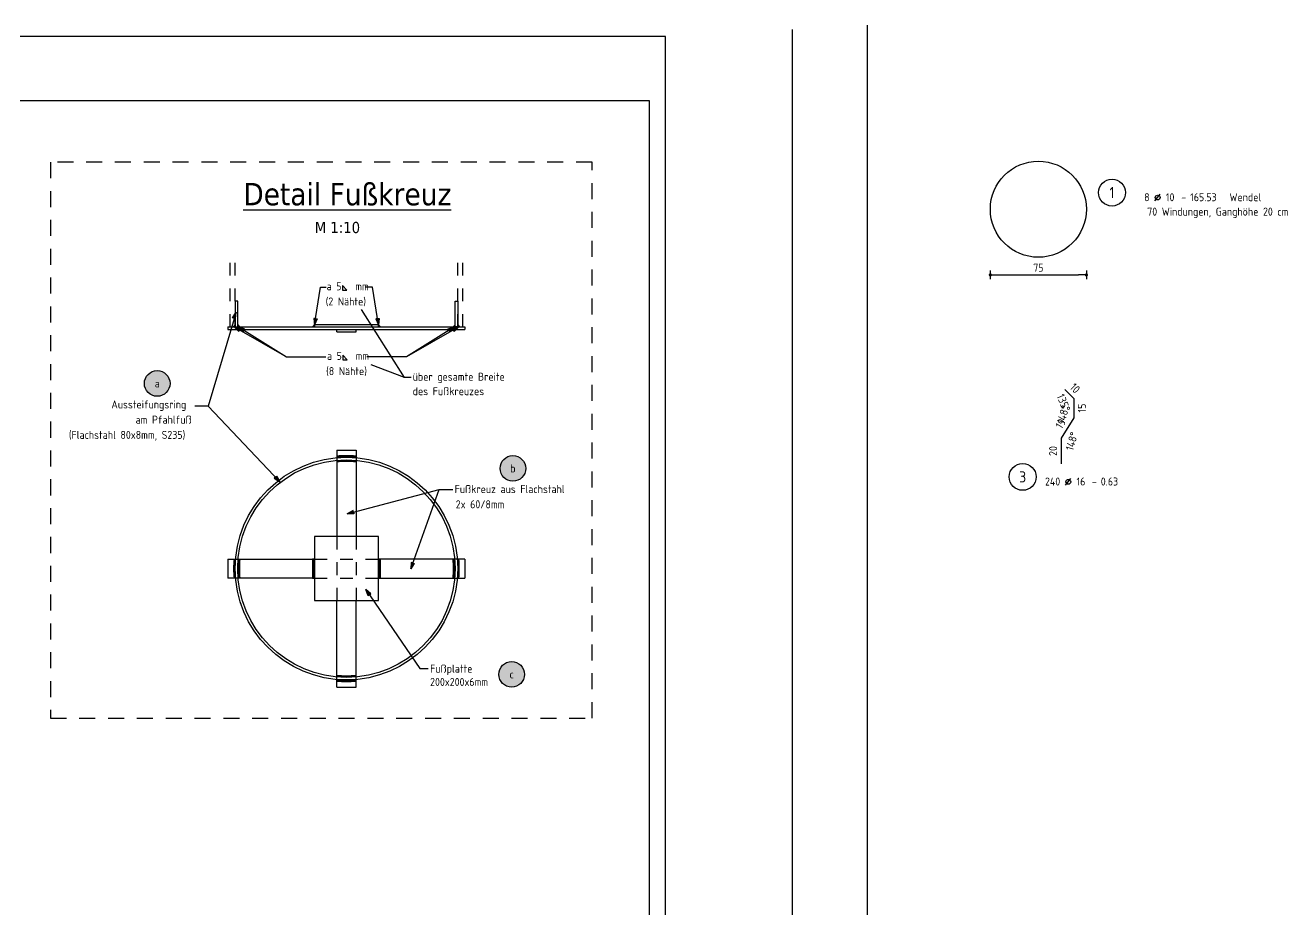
# Model space of a CAD drawing. Extents: x 14.6 to 34.3, y -1.7 to 19.5.
# Drawn here: x 24.48 to 34.33, y 12.55 to 19.45 of the extents above; entities that cross this region are included whole.
import ezdxf
from ezdxf.enums import TextEntityAlignment as Align

# ---------------------------------------------------------------- set-up
doc = ezdxf.new("R2010")
doc.units = 0
doc.header["$LTSCALE"] = 0.25
for name, pattern in [('AUSGEZOGEN', [1000.01, 1000, 0.01]), ('DOT', [0.175, 0.05, -0.125]), ('PUNKT', [0.175, 0.05, -0.125]), ('STRICHLINIE', [0.75, 0.5, -0.25])]:
    doc.linetypes.add(name, pattern=pattern)
for name, color, linetype in [('1__LINE_ACI_7', 7, 'Continuous'), ('DETAIL', 7, 'Continuous'), ('DRUEBER', 7, 'Continuous'), ('grau_hell', 7, 'Continuous'), ('HILFE', 7, 'Continuous'), ('MASSE', 7, 'Continuous'), ('OBJEKT', 7, 'Continuous'), ('POS', 7, 'Continuous'), ('RAHMEN', 7, 'Continuous'), ('RND', 7, 'Continuous'), ('TEXT', 7, 'Continuous')]:
    doc.layers.add(name, color=color, linetype=linetype)
doc.styles.add('helv', font='tahoma.ttf')
doc.styles.add('txt', font='isocp.shx')
doc.dimstyles.new('DOT_I', dxfattribs={"dimscale": 0.25, "dimtxt": 0.25, "dimasz": 0.25, "dimexe": 0.1, "dimexo": 0.3, "dimgap": 0.1, "dimtad": 1, "dimdec": 3, "dimzin": 3, "dimtxsty": 'txt', "dimblk": 'DOT', "dimblk1": 'DOT', "dimblk2": 'DOT', "dimsah": 1, "dimcen": 0.1, "dimse1": 1, "dimse2": 1, "dimazin": 0, "dimtfac": 1, "dimtdec": 4, "dimtix": 1, "dimtmove": 2, "dimatfit": 3, "dimfxl": 0, "dimtvp": 1, "dimtolj": 1, "dimtzin": 0, "dimarcsym": 0})

# ---------------------------------------------------------------- blocks, each defined once
blk = doc.blocks.new('DINA1')
at = {"layer": 'RAHMEN'}
for p, q in [((0, 59.4), (0, 0)), ((84.1, 59.4), (0, 59.4))]:
    blk.add_line(p, q, dxfattribs=at)
at = {"layer": 'RAHMEN', "color": 5}
for p, q in [((2, 58.9), (2, 0.5)), ((83.6, 58.9), (2, 58.9))]:
    blk.add_line(p, q, dxfattribs=at)
blk = doc.blocks.new('RND_AUSZ')
at = {"layer": 'RND', "color": 7, "linetype": 'Continuous'}
blk.add_line((1.341, 0.262), (1.509, 0.466), dxfattribs=at)
at = {"layer": 'RND', "color": 1, "linetype": 'Continuous'}
blk.add_circle((0, 0.52), 0.42, dxfattribs=at)
at = {"layer": 'RND', "color": 7, "linetype": 'Continuous'}
blk.add_circle((1.425, 0.364), 0.075, dxfattribs=at)
at = {"layer": 'RND', "color": 7, "linetype": 'Continuous', "style": 'txt'}
blk.add_text('-', height=0.25, dxfattribs=at).set_placement((2.163, 0.25))
for tag, p in [('WIEOFT', (-0.536, 0.25)), ('STK', (1.174, 0.25))]:
    blk.add_attdef(tag, text='', height=0.25, dxfattribs=at).set_placement(p, align=Align.RIGHT)
at = {"layer": 'RND', "color": 1, "linetype": 'Continuous', "style": 'txt'}
blk.add_attdef('POS', text='', height=0.35, dxfattribs=at).set_placement((0, 0.52), align=Align.MIDDLE)
at = {"layer": 'RND', "color": 7, "linetype": 'Continuous', "style": 'txt'}
for tag, p in [('DS', (1.683, 0.25)), ('LANG', (2.441, 0.25)), ('TEXT', (3.669, 0.25))]:
    blk.add_attdef(tag, p, '', height=0.25, dxfattribs=at)
blk = doc.blocks.new('DOT')
at = {"layer": 'MASSE', "color": 7, "linetype": 'Continuous'}
for p, q in [((0, 0), (-1, 0)), ((0, 0.54), (0, -0.54))]:
    blk.add_line(p, q, dxfattribs=at)
at = {"layer": 'MASSE', "color": 7, "linetype": 'Continuous', "const_width": 0.2}
blk.add_lwpolyline([(-0.1, 0, 1), (0.1, 0, 1)], format="xyb", close=True, dxfattribs=at)
blk = doc.blocks.new('*D32')
at = {"layer": 'Defpoints', "color": 0, "linetype": 'AUSGEZOGEN', "transparency": 16777216}
for p in [(32.0113, 17.817), (32.7613, 17.817), (32.7613, 17.5045)]:
    blk.add_point(p, dxfattribs=at)
at = {"layer": 'RND', "color": 0, "linetype": 'AUSGEZOGEN', "lineweight": -2, "transparency": 16777216}
blk.add_line((32.0738, 17.5045), (32.6988, 17.5045), dxfattribs=at)
at = {"layer": 'RND', "color": 0, "linetype": 'AUSGEZOGEN', "lineweight": -2, "transparency": 16777216, "xscale": 0.0625, "yscale": 0.0625, "zscale": 0.0625, "rotation": 180}
blk.add_blockref('DOT', (32.0113, 17.5045), dxfattribs=at)
at = {"layer": 'RND', "color": 0, "linetype": 'AUSGEZOGEN', "lineweight": -2, "transparency": 16777216, "xscale": 0.0625, "yscale": 0.0625, "zscale": 0.0625}
blk.add_blockref('DOT', (32.7613, 17.5045), dxfattribs=at)
at = {"layer": 'RND', "color": 0, "linetype": 'AUSGEZOGEN', "transparency": 16777216, "insert": (32.3863, 17.5607), "char_height": 0.0625, "attachment_point": 5, "style": 'txt'}
blk.add_mtext('\\A1;75', dxfattribs=at)
blk = doc.blocks.new('*D35')
at = {"layer": 'Defpoints', "color": 0, "linetype": 'AUSGEZOGEN', "transparency": 16777216}
for p in [(32.6284, 16.5756), (32.6137, 16.5402), (32.6637, 16.5402), (32.6637, 16.4652)]:
    blk.add_point(p, dxfattribs=at)
at = {"layer": 'RND', "color": 0, "linetype": 'AUSGEZOGEN', "transparency": 16777216, "insert": (32.5829, 16.5067), "char_height": 0.0625, "attachment_point": 5, "rotation": 292.5, "style": 'txt'}
blk.add_mtext('\\A1;135°', dxfattribs=at)
blk = doc.blocks.new('*D36')
at = {"layer": 'Defpoints', "color": 0, "linetype": 'AUSGEZOGEN', "transparency": 16777216}
for p in [(32.6637, 16.4652), (32.6258, 16.4228), (32.6637, 16.3902), (32.6137, 16.3102)]:
    blk.add_point(p, dxfattribs=at)
at = {"layer": 'RND', "color": 0, "linetype": 'AUSGEZOGEN', "transparency": 16777216, "insert": (32.5796, 16.4143), "char_height": 0.0625, "attachment_point": 5, "rotation": 73.99731, "style": 'txt'}
blk.add_mtext('\\A1;148°', dxfattribs=at)
blk = doc.blocks.new('*D37')
at = {"layer": 'Defpoints', "color": 0, "linetype": 'AUSGEZOGEN', "transparency": 16777216}
for p in [(32.6137, 16.3102), (32.5637, 16.2302), (32.6017, 16.1976), (32.5637, 16.1302)]:
    blk.add_point(p, dxfattribs=at)
at = {"layer": 'RND', "color": 0, "linetype": 'AUSGEZOGEN', "transparency": 16777216, "insert": (32.6478, 16.2061), "char_height": 0.0625, "attachment_point": 5, "rotation": 73.99731, "style": 'txt'}
blk.add_mtext('\\A1;148°', dxfattribs=at)
blk = doc.blocks.new('Pfeillinie')
at = {"layer": 'TEXT', "linetype": 'Continuous'}
blk.add_hatch(color=7, dxfattribs=at).paths.add_polyline_path([(0, 0), (-0.8, 0.2), (-0.8, 0), (-0.8, -0.2)])
at = {"layer": 'TEXT', "color": 7, "linetype": 'Continuous'}
for p, q in [((-0.8, 0), (-0.8, 0.2)), ((-0.8, 0.2), (0, 0)), ((-0.8, 0), (-0.8, -0.2)), ((-0.8, -0.2), (0, 0))]:
    blk.add_line(p, q, dxfattribs=at)
blk = doc.blocks.new('pos_ausz')
at = {"layer": 'grau_hell', "true_color": 0xfcfcfc}
blk.add_hatch(color=7, dxfattribs=at).paths.add_polyline_path([(-0.4, 0, 1), (0.4, 0, 1)])
at = {"layer": 'POS', "color": 1, "linetype": 'Continuous'}
blk.add_circle((0, 0), 0.4, dxfattribs=at)
at = {"layer": 'POS', "color": 7, "linetype": 'Continuous', "style": 'txt'}
blk.add_attdef('POSNAME', text='', height=0.25, dxfattribs=at).set_placement((0, 0), align=Align.MIDDLE)
blk.add_attdef('POSABM', (0.6, 0.05), '', height=0.25, dxfattribs=at)

msp = doc.modelspace()

# ---------------------------------------------------------------- linework, layer by layer
at = {"layer": '1__LINE_ACI_7'}
for p, q in [((26.1029, 17.102), (26.1151, 17.102)), ((26.1057, 17.1048), (26.1151, 17.1048)), ((26.1085, 17.1075), (26.1151, 17.1075)), ((26.1114, 17.1104), (26.1151, 17.1104)), ((26.1141, 17.1132), (26.1151, 17.1132)), ((26.136, 17.1132), (26.1351, 17.1132)), ((26.1388, 17.1104), (26.1351, 17.1104)), ((26.1416, 17.1075), (26.1351, 17.1075)), ((26.1444, 17.1048), (26.1351, 17.1048)), ((26.1472, 17.102), (26.1351, 17.102)), ((26.7217, 17.102), (26.7338, 17.102)), ((26.7244, 17.1048), (26.7338, 17.1048)), ((26.7272, 17.1075), (26.7338, 17.1075)), ((26.7301, 17.1104), (26.7338, 17.1104)), ((26.7329, 17.1132), (26.7338, 17.1132)), ((27.2348, 17.1132), (27.2338, 17.1132)), ((27.2375, 17.1104), (27.2338, 17.1104)), ((27.2404, 17.1075), (27.2338, 17.1075)), ((27.2432, 17.1048), (27.2338, 17.1048)), ((27.246, 17.102), (27.2338, 17.102)), ((27.8204, 17.102), (27.8326, 17.102)), ((27.8232, 17.1048), (27.8326, 17.1048)), ((27.826, 17.1075), (27.8326, 17.1075)), ((27.8289, 17.1104), (27.8326, 17.1104)), ((27.8316, 17.1132), (27.8326, 17.1132)), ((27.8535, 17.1132), (27.8526, 17.1132)), ((27.8563, 17.1104), (27.8526, 17.1104)), ((27.8591, 17.1075), (27.8526, 17.1075)), ((27.8619, 17.1048), (27.8526, 17.1048)), ((27.8647, 17.102), (27.8526, 17.102)), ((26.9108, 16.0901), (26.9108, 16.0776)), ((26.9135, 16.0903), (26.9135, 16.0778)), ((26.9164, 16.0906), (26.9164, 16.078)), ((26.9192, 16.0908), (26.9192, 16.0783)), ((26.922, 16.091), (26.922, 16.0785)), ((26.9248, 16.0912), (26.9248, 16.0787)), ((26.9276, 16.0914), (26.9276, 16.0789)), ((26.9304, 16.0916), (26.9304, 16.0791)), ((26.9333, 16.0918), (26.9333, 16.0793)), ((26.936, 16.0919), (26.936, 16.0794)), ((26.9388, 16.0921), (26.9388, 16.0796)), ((26.9417, 16.0923), (26.9417, 16.0797)), ((26.9445, 16.0924), (26.9445, 16.0799)), ((26.9473, 16.0925), (26.9473, 16.08)), ((26.9501, 16.0926), (26.9501, 16.0801)), ((26.9529, 16.0927), (26.9529, 16.0802)), ((26.9557, 16.0928), (26.9557, 16.0803)), ((26.9585, 16.0929), (26.9585, 16.0804)), ((26.9613, 16.093), (26.9613, 16.0805)), ((26.9642, 16.0931), (26.9642, 16.0806)), ((26.967, 16.0931), (26.967, 16.0806)), ((26.9697, 16.0932), (26.9697, 16.0807)), ((26.9726, 16.0932), (26.9726, 16.0807)), ((26.9754, 16.0933), (26.9754, 16.0808)), ((26.9782, 16.0933), (26.9782, 16.0808)), ((26.981, 16.0933), (26.981, 16.0808)), ((26.9838, 16.0933), (26.9838, 16.0808)), ((26.9866, 16.0933), (26.9866, 16.0808)), ((26.9895, 16.0933), (26.9895, 16.0808)), ((26.9922, 16.0933), (26.9922, 16.0808)), ((26.995, 16.0932), (26.995, 16.0807)), ((26.9979, 16.0932), (26.9979, 16.0807)), ((27.0006, 16.0931), (27.0006, 16.0806)), ((27.0034, 16.0931), (27.0034, 16.0806)), ((27.0063, 16.093), (27.0063, 16.0805)), ((27.0091, 16.0929), (27.0091, 16.0804)), ((27.0118, 16.0928), (27.0118, 16.0803)), ((27.0147, 16.0927), (27.0147, 16.0802)), ((27.0175, 16.0926), (27.0175, 16.0801)), ((27.0204, 16.0925), (27.0204, 16.08)), ((27.0231, 16.0924), (27.0231, 16.0799)), ((27.0259, 16.0923), (27.0259, 16.0797)), ((27.0288, 16.0921), (27.0288, 16.0796)), ((27.0316, 16.0919), (27.0316, 16.0794)), ((27.0343, 16.0918), (27.0343, 16.0793)), ((27.0372, 16.0916), (27.0372, 16.0791)), ((27.04, 16.0914), (27.04, 16.0789)), ((27.0428, 16.0912), (27.0428, 16.0787)), ((27.0456, 16.091), (27.0456, 16.0785)), ((27.0484, 16.0908), (27.0484, 16.0783)), ((27.0512, 16.0906), (27.0512, 16.078)), ((27.0541, 16.0903), (27.0541, 16.0778)), ((27.0568, 16.0901), (27.0568, 16.0776)), ((26.9108, 16.0575), (26.9108, 16.0449)), ((26.9135, 16.0577), (26.9135, 16.0452)), ((26.9164, 16.0579), (26.9164, 16.0454)), ((26.9192, 16.0582), (26.9192, 16.0456)), ((26.922, 16.0584), (26.922, 16.0458)), ((26.9248, 16.0586), (26.9248, 16.046)), ((26.9276, 16.0588), (26.9276, 16.0462)), ((26.9304, 16.059), (26.9304, 16.0464)), ((26.9333, 16.0591), (26.9333, 16.0466)), ((26.936, 16.0593), (26.936, 16.0468)), ((26.9388, 16.0595), (26.9388, 16.0469)), ((26.9417, 16.0596), (26.9417, 16.0471)), ((26.9445, 16.0597), (26.9445, 16.0472)), ((26.9473, 16.0599), (26.9473, 16.0474)), ((26.9501, 16.06), (26.9501, 16.0475)), ((26.9529, 16.0601), (26.9529, 16.0476)), ((26.9557, 16.0602), (26.9557, 16.0477)), ((26.9585, 16.0603), (26.9585, 16.0478)), ((26.9613, 16.0604), (26.9613, 16.0479)), ((26.9642, 16.0604), (26.9642, 16.0479)), ((26.967, 16.0605), (26.967, 16.048)), ((26.9697, 16.0605), (26.9697, 16.048)), ((26.9726, 16.0606), (26.9726, 16.0481)), ((26.9754, 16.0606), (26.9754, 16.0481)), ((26.9782, 16.0606), (26.9782, 16.0481)), ((26.981, 16.0607), (26.981, 16.0482)), ((26.9838, 16.0607), (26.9838, 16.0482)), ((26.9866, 16.0607), (26.9866, 16.0482)), ((26.9895, 16.0606), (26.9895, 16.0481)), ((26.9922, 16.0606), (26.9922, 16.0481)), ((26.995, 16.0606), (26.995, 16.0481)), ((26.9979, 16.0605), (26.9979, 16.048)), ((27.0006, 16.0605), (27.0006, 16.048)), ((27.0034, 16.0604), (27.0034, 16.0479)), ((27.0063, 16.0604), (27.0063, 16.0479)), ((27.0091, 16.0603), (27.0091, 16.0478)), ((27.0118, 16.0602), (27.0118, 16.0477)), ((27.0147, 16.0601), (27.0147, 16.0476)), ((27.0175, 16.06), (27.0175, 16.0475)), ((27.0204, 16.0599), (27.0204, 16.0474)), ((27.0231, 16.0597), (27.0231, 16.0472)), ((27.0259, 16.0596), (27.0259, 16.0471)), ((27.0288, 16.0595), (27.0288, 16.0469)), ((27.0316, 16.0593), (27.0316, 16.0468)), ((27.0343, 16.0591), (27.0343, 16.0466)), ((27.0372, 16.059), (27.0372, 16.0464)), ((27.04, 16.0588), (27.04, 16.0462)), ((27.0428, 16.0586), (27.0428, 16.046)), ((27.0456, 16.0584), (27.0456, 16.0458)), ((27.0484, 16.0582), (27.0484, 16.0456)), ((27.0512, 16.0579), (27.0512, 16.0454)), ((27.0541, 16.0577), (27.0541, 16.0452)), ((27.0568, 16.0575), (27.0568, 16.0449)), ((26.1054, 15.2796), (26.1179, 15.2796)), ((26.1056, 15.2825), (26.1182, 15.2825)), ((26.1059, 15.2852), (26.1184, 15.2852)), ((26.138, 15.2796), (26.1506, 15.2796)), ((26.1383, 15.2825), (26.1508, 15.2825)), ((26.1385, 15.2852), (26.1511, 15.2852)), ((26.7226, 15.1372), (26.7226, 15.2872)), ((26.7254, 15.1372), (26.7254, 15.2872)), ((26.7281, 15.1372), (26.7281, 15.2872)), ((26.731, 15.1372), (26.731, 15.2872)), ((27.2366, 15.1372), (27.2366, 15.2872)), ((27.2395, 15.1372), (27.2395, 15.2872)), ((27.2423, 15.1372), (27.2423, 15.2872)), ((27.245, 15.1372), (27.245, 15.2872)), ((27.8291, 15.2852), (27.8166, 15.2852)), ((27.8293, 15.2825), (27.8168, 15.2825)), ((27.8296, 15.2796), (27.817, 15.2796)), ((27.8618, 15.2852), (27.8492, 15.2852)), ((27.862, 15.2825), (27.8494, 15.2825)), ((27.8622, 15.2796), (27.8497, 15.2796)), ((26.1027, 15.2234), (26.1152, 15.2234)), ((26.1027, 15.2206), (26.1152, 15.2206)), ((26.1027, 15.2179), (26.1152, 15.2179)), ((26.1027, 15.215), (26.1152, 15.215)), ((26.1027, 15.2122), (26.1152, 15.2122)), ((26.1027, 15.2094), (26.1152, 15.2094)), ((26.1027, 15.2066), (26.1152, 15.2066)), ((26.1027, 15.2038), (26.1152, 15.2038)), ((26.1027, 15.201), (26.1152, 15.201)), ((26.1028, 15.229), (26.1153, 15.229)), ((26.1028, 15.2263), (26.1153, 15.2263)), ((26.1028, 15.1981), (26.1153, 15.1981)), ((26.1028, 15.1954), (26.1153, 15.1954)), ((26.1029, 15.2318), (26.1154, 15.2318)), ((26.1029, 15.1926), (26.1154, 15.1926)), ((26.103, 15.2375), (26.1155, 15.2375)), ((26.103, 15.2347), (26.1155, 15.2347)), ((26.103, 15.1897), (26.1155, 15.1897)), ((26.103, 15.1869), (26.1155, 15.1869)), ((26.1031, 15.2402), (26.1156, 15.2402)), ((26.1031, 15.1841), (26.1156, 15.1841)), ((26.1032, 15.2431), (26.1157, 15.2431)), ((26.1032, 15.1813), (26.1157, 15.1813)), ((26.1033, 15.2459), (26.1159, 15.2459)), ((26.1035, 15.2488), (26.116, 15.2488)), ((26.1036, 15.2515), (26.1161, 15.2515)), ((26.1037, 15.2543), (26.1162, 15.2543)), ((26.1039, 15.2572), (26.1164, 15.2572)), ((26.104, 15.26), (26.1166, 15.26)), ((26.1042, 15.2627), (26.1167, 15.2627)), ((26.1044, 15.2656), (26.1169, 15.2656)), ((26.1046, 15.2684), (26.1171, 15.2684)), ((26.1048, 15.2712), (26.1173, 15.2712)), ((26.105, 15.274), (26.1175, 15.274)), ((26.1052, 15.2768), (26.1177, 15.2768)), ((26.1353, 15.2179), (26.1478, 15.2179)), ((26.1353, 15.215), (26.1478, 15.215)), ((26.1353, 15.2122), (26.1478, 15.2122)), ((26.1353, 15.2094), (26.1478, 15.2094)), ((26.1353, 15.2066), (26.1478, 15.2066)), ((26.1354, 15.2263), (26.1479, 15.2263)), ((26.1354, 15.2234), (26.1479, 15.2234)), ((26.1354, 15.2206), (26.1479, 15.2206)), ((26.1354, 15.2038), (26.1479, 15.2038)), ((26.1354, 15.201), (26.1479, 15.201)), ((26.1354, 15.1981), (26.1479, 15.1981)), ((26.1355, 15.2318), (26.148, 15.2318)), ((26.1355, 15.229), (26.148, 15.229)), ((26.1355, 15.1954), (26.148, 15.1954)), ((26.1355, 15.1926), (26.148, 15.1926)), ((26.1356, 15.2347), (26.1481, 15.2347)), ((26.1356, 15.1897), (26.1481, 15.1897)), ((26.1357, 15.2375), (26.1482, 15.2375)), ((26.1357, 15.1869), (26.1482, 15.1869)), ((26.1358, 15.2402), (26.1483, 15.2402)), ((26.1358, 15.1841), (26.1483, 15.1841)), ((26.1359, 15.2431), (26.1484, 15.2431)), ((26.1359, 15.1813), (26.1484, 15.1813)), ((26.136, 15.2459), (26.1485, 15.2459)), ((26.1361, 15.2488), (26.1486, 15.2488)), ((26.1362, 15.2515), (26.1488, 15.2515)), ((26.1364, 15.2543), (26.1489, 15.2543)), ((26.1365, 15.2572), (26.149, 15.2572)), ((26.1367, 15.26), (26.1492, 15.26)), ((26.1368, 15.2627), (26.1494, 15.2627)), ((26.137, 15.2656), (26.1496, 15.2656)), ((26.1372, 15.2684), (26.1497, 15.2684)), ((26.1374, 15.2712), (26.1499, 15.2712)), ((26.1376, 15.274), (26.1501, 15.274)), ((26.1378, 15.2768), (26.1504, 15.2768)), ((27.8298, 15.2768), (27.8173, 15.2768)), ((27.83, 15.274), (27.8175, 15.274)), ((27.8302, 15.2712), (27.8177, 15.2712)), ((27.8304, 15.2684), (27.8179, 15.2684)), ((27.8306, 15.2656), (27.8181, 15.2656)), ((27.8308, 15.2627), (27.8183, 15.2627)), ((27.8309, 15.26), (27.8184, 15.26)), ((27.8311, 15.2572), (27.8186, 15.2572)), ((27.8312, 15.2543), (27.8187, 15.2543)), ((27.8314, 15.2515), (27.8189, 15.2515)), ((27.8315, 15.2488), (27.819, 15.2488)), ((27.8316, 15.2459), (27.8191, 15.2459)), ((27.8317, 15.2431), (27.8192, 15.2431)), ((27.8317, 15.1813), (27.8192, 15.1813)), ((27.8318, 15.2402), (27.8193, 15.2402)), ((27.8318, 15.1841), (27.8193, 15.1841)), ((27.8319, 15.2375), (27.8194, 15.2375)), ((27.8319, 15.1869), (27.8194, 15.1869)), ((27.832, 15.2347), (27.8195, 15.2347)), ((27.832, 15.1897), (27.8195, 15.1897)), ((27.8321, 15.2318), (27.8196, 15.2318)), ((27.8321, 15.229), (27.8196, 15.229)), ((27.8321, 15.1954), (27.8196, 15.1954)), ((27.8321, 15.1926), (27.8196, 15.1926)), ((27.8322, 15.2263), (27.8197, 15.2263)), ((27.8322, 15.2234), (27.8197, 15.2234)), ((27.8322, 15.201), (27.8197, 15.201)), ((27.8322, 15.1981), (27.8197, 15.1981)), ((27.8323, 15.2206), (27.8198, 15.2206)), ((27.8323, 15.2179), (27.8198, 15.2179)), ((27.8323, 15.215), (27.8198, 15.215)), ((27.8323, 15.2122), (27.8198, 15.2122)), ((27.8323, 15.2094), (27.8198, 15.2094)), ((27.8323, 15.2066), (27.8198, 15.2066)), ((27.8323, 15.2038), (27.8198, 15.2038)), ((27.8625, 15.2768), (27.8499, 15.2768)), ((27.8627, 15.274), (27.8501, 15.274)), ((27.8629, 15.2712), (27.8503, 15.2712)), ((27.8631, 15.2684), (27.8505, 15.2684)), ((27.8632, 15.2656), (27.8507, 15.2656)), ((27.8634, 15.2627), (27.8509, 15.2627)), ((27.8636, 15.26), (27.8511, 15.26)), ((27.8637, 15.2572), (27.8512, 15.2572)), ((27.8639, 15.2543), (27.8514, 15.2543)), ((27.864, 15.2515), (27.8515, 15.2515)), ((27.8642, 15.2488), (27.8516, 15.2488)), ((27.8643, 15.2459), (27.8518, 15.2459)), ((27.8644, 15.2431), (27.8519, 15.2431)), ((27.8644, 15.1813), (27.8519, 15.1813)), ((27.8645, 15.2402), (27.852, 15.2402)), ((27.8645, 15.1841), (27.852, 15.1841)), ((27.8646, 15.2375), (27.8521, 15.2375)), ((27.8646, 15.1869), (27.8521, 15.1869)), ((27.8647, 15.2347), (27.8522, 15.2347)), ((27.8647, 15.2318), (27.8522, 15.2318)), ((27.8647, 15.1926), (27.8522, 15.1926)), ((27.8647, 15.1897), (27.8522, 15.1897)), ((27.8648, 15.229), (27.8523, 15.229)), ((27.8648, 15.2263), (27.8523, 15.2263)), ((27.8648, 15.1981), (27.8523, 15.1981)), ((27.8648, 15.1954), (27.8523, 15.1954)), ((27.8649, 15.2234), (27.8524, 15.2234)), ((27.8649, 15.2206), (27.8524, 15.2206)), ((27.8649, 15.2179), (27.8524, 15.2179)), ((27.8649, 15.2066), (27.8524, 15.2066)), ((27.8649, 15.2038), (27.8524, 15.2038)), ((27.8649, 15.201), (27.8524, 15.201)), ((27.865, 15.215), (27.8525, 15.215)), ((27.865, 15.2122), (27.8525, 15.2122)), ((27.865, 15.2094), (27.8525, 15.2094)), ((26.1033, 15.1785), (26.1159, 15.1785)), ((26.1035, 15.1757), (26.116, 15.1757)), ((26.1036, 15.1729), (26.1161, 15.1729)), ((26.1037, 15.1701), (26.1162, 15.1701)), ((26.1039, 15.1672), (26.1164, 15.1672)), ((26.104, 15.1644), (26.1166, 15.1644)), ((26.1042, 15.1617), (26.1167, 15.1617)), ((26.1044, 15.1588), (26.1169, 15.1588)), ((26.1046, 15.156), (26.1171, 15.156)), ((26.1048, 15.1532), (26.1173, 15.1532)), ((26.105, 15.1504), (26.1175, 15.1504)), ((26.1052, 15.1476), (26.1177, 15.1476)), ((26.1054, 15.1448), (26.1179, 15.1448)), ((26.1056, 15.1419), (26.1182, 15.1419)), ((26.1059, 15.1392), (26.1184, 15.1392)), ((26.136, 15.1785), (26.1485, 15.1785)), ((26.1361, 15.1757), (26.1486, 15.1757)), ((26.1362, 15.1729), (26.1488, 15.1729)), ((26.1364, 15.1701), (26.1489, 15.1701)), ((26.1365, 15.1672), (26.149, 15.1672)), ((26.1367, 15.1644), (26.1492, 15.1644)), ((26.1368, 15.1617), (26.1494, 15.1617)), ((26.137, 15.1588), (26.1496, 15.1588)), ((26.1372, 15.156), (26.1497, 15.156)), ((26.1374, 15.1532), (26.1499, 15.1532)), ((26.1376, 15.1504), (26.1501, 15.1504)), ((26.1378, 15.1476), (26.1504, 15.1476)), ((26.138, 15.1448), (26.1506, 15.1448)), ((26.1383, 15.1419), (26.1508, 15.1419)), ((26.1385, 15.1392), (26.1511, 15.1392)), ((27.8291, 15.1392), (27.8166, 15.1392)), ((27.8293, 15.1419), (27.8168, 15.1419)), ((27.8296, 15.1448), (27.817, 15.1448)), ((27.8298, 15.1476), (27.8173, 15.1476)), ((27.83, 15.1504), (27.8175, 15.1504)), ((27.8302, 15.1532), (27.8177, 15.1532)), ((27.8304, 15.156), (27.8179, 15.156)), ((27.8306, 15.1588), (27.8181, 15.1588)), ((27.8308, 15.1617), (27.8183, 15.1617)), ((27.8309, 15.1644), (27.8184, 15.1644)), ((27.8311, 15.1672), (27.8186, 15.1672)), ((27.8312, 15.1701), (27.8187, 15.1701)), ((27.8314, 15.1729), (27.8189, 15.1729)), ((27.8315, 15.1757), (27.819, 15.1757)), ((27.8316, 15.1785), (27.8191, 15.1785)), ((27.8618, 15.1392), (27.8492, 15.1392)), ((27.862, 15.1419), (27.8494, 15.1419)), ((27.8622, 15.1448), (27.8497, 15.1448)), ((27.8625, 15.1476), (27.8499, 15.1476)), ((27.8627, 15.1504), (27.8501, 15.1504)), ((27.8629, 15.1532), (27.8503, 15.1532)), ((27.8631, 15.156), (27.8505, 15.156)), ((27.8632, 15.1588), (27.8507, 15.1588)), ((27.8634, 15.1617), (27.8509, 15.1617)), ((27.8636, 15.1644), (27.8511, 15.1644)), ((27.8637, 15.1672), (27.8512, 15.1672)), ((27.8639, 15.1701), (27.8514, 15.1701)), ((27.864, 15.1729), (27.8515, 15.1729)), ((27.8642, 15.1757), (27.8516, 15.1757)), ((27.8643, 15.1785), (27.8518, 15.1785)), ((26.9108, 14.367), (26.9108, 14.3795)), ((26.9108, 14.3343), (26.9108, 14.3469)), ((26.9135, 14.3667), (26.9135, 14.3793)), ((26.9135, 14.3341), (26.9135, 14.3466)), ((26.9164, 14.3665), (26.9164, 14.379)), ((26.9164, 14.3338), (26.9164, 14.3464)), ((26.9192, 14.3663), (26.9192, 14.3788)), ((26.9192, 14.3336), (26.9192, 14.3462)), ((26.922, 14.3661), (26.922, 14.3786)), ((26.922, 14.3334), (26.922, 14.3459)), ((26.9248, 14.3658), (26.9248, 14.3784)), ((26.9248, 14.3332), (26.9248, 14.3457)), ((26.9276, 14.3657), (26.9276, 14.3782)), ((26.9276, 14.333), (26.9276, 14.3455)), ((26.9304, 14.3655), (26.9304, 14.378)), ((26.9304, 14.3328), (26.9304, 14.3453)), ((26.9333, 14.3653), (26.9333, 14.3778)), ((26.9333, 14.3326), (26.9333, 14.3452)), ((26.936, 14.3651), (26.936, 14.3776)), ((26.936, 14.3325), (26.936, 14.345)), ((26.9388, 14.365), (26.9388, 14.3775)), ((26.9388, 14.3323), (26.9388, 14.3448)), ((26.9417, 14.3648), (26.9417, 14.3773)), ((26.9417, 14.3322), (26.9417, 14.3447)), ((26.9445, 14.3647), (26.9445, 14.3772)), ((26.9445, 14.332), (26.9445, 14.3445)), ((26.9473, 14.3646), (26.9473, 14.3771)), ((26.9473, 14.3319), (26.9473, 14.3444)), ((26.9501, 14.3644), (26.9501, 14.3769)), ((26.9501, 14.3318), (26.9501, 14.3443)), ((26.9529, 14.3643), (26.9529, 14.3768)), ((26.9529, 14.3317), (26.9529, 14.3442)), ((26.9557, 14.3642), (26.9557, 14.3767)), ((26.9557, 14.3316), (26.9557, 14.3441)), ((26.9585, 14.3641), (26.9585, 14.3766)), ((26.9585, 14.3315), (26.9585, 14.344)), ((26.9613, 14.3641), (26.9613, 14.3766)), ((26.9613, 14.3314), (26.9613, 14.3439)), ((26.9642, 14.364), (26.9642, 14.3765)), ((26.9642, 14.3313), (26.9642, 14.3438)), ((26.967, 14.3639), (26.967, 14.3764)), ((26.967, 14.3313), (26.967, 14.3438)), ((26.9697, 14.3639), (26.9697, 14.3764)), ((26.9697, 14.3312), (26.9697, 14.3437)), ((26.9726, 14.3638), (26.9726, 14.3763)), ((26.9726, 14.3312), (26.9726, 14.3437)), ((26.9754, 14.3638), (26.9754, 14.3763)), ((26.9754, 14.3311), (26.9754, 14.3436)), ((26.9782, 14.3638), (26.9782, 14.3763)), ((26.9782, 14.3311), (26.9782, 14.3436)), ((26.981, 14.3638), (26.981, 14.3763)), ((26.981, 14.3311), (26.981, 14.3436)), ((26.9838, 14.3638), (26.9838, 14.3763)), ((26.9838, 14.3311), (26.9838, 14.3436)), ((26.9866, 14.3638), (26.9866, 14.3763)), ((26.9866, 14.3311), (26.9866, 14.3436)), ((26.9895, 14.3638), (26.9895, 14.3763)), ((26.9895, 14.3311), (26.9895, 14.3436)), ((26.9922, 14.3638), (26.9922, 14.3763)), ((26.9922, 14.3311), (26.9922, 14.3436)), ((26.995, 14.3638), (26.995, 14.3763)), ((26.995, 14.3312), (26.995, 14.3437)), ((26.9979, 14.3639), (26.9979, 14.3764)), ((26.9979, 14.3312), (26.9979, 14.3437)), ((27.0006, 14.3639), (27.0006, 14.3764)), ((27.0006, 14.3313), (27.0006, 14.3438)), ((27.0034, 14.364), (27.0034, 14.3765)), ((27.0034, 14.3313), (27.0034, 14.3438)), ((27.0063, 14.3641), (27.0063, 14.3766)), ((27.0063, 14.3314), (27.0063, 14.3439)), ((27.0091, 14.3641), (27.0091, 14.3766)), ((27.0091, 14.3315), (27.0091, 14.344)), ((27.0118, 14.3642), (27.0118, 14.3767)), ((27.0118, 14.3316), (27.0118, 14.3441)), ((27.0147, 14.3643), (27.0147, 14.3768)), ((27.0147, 14.3317), (27.0147, 14.3442)), ((27.0175, 14.3644), (27.0175, 14.3769)), ((27.0175, 14.3318), (27.0175, 14.3443)), ((27.0204, 14.3646), (27.0204, 14.3771)), ((27.0204, 14.3319), (27.0204, 14.3444)), ((27.0231, 14.3647), (27.0231, 14.3772)), ((27.0231, 14.332), (27.0231, 14.3445)), ((27.0259, 14.3648), (27.0259, 14.3773)), ((27.0259, 14.3322), (27.0259, 14.3447)), ((27.0288, 14.365), (27.0288, 14.3775)), ((27.0288, 14.3323), (27.0288, 14.3448)), ((27.0316, 14.3651), (27.0316, 14.3776)), ((27.0316, 14.3325), (27.0316, 14.345)), ((27.0343, 14.3653), (27.0343, 14.3778)), ((27.0343, 14.3326), (27.0343, 14.3452)), ((27.0372, 14.3655), (27.0372, 14.378)), ((27.0372, 14.3328), (27.0372, 14.3453)), ((27.04, 14.3657), (27.04, 14.3782)), ((27.04, 14.333), (27.04, 14.3455)), ((27.0428, 14.3658), (27.0428, 14.3784)), ((27.0428, 14.3332), (27.0428, 14.3457)), ((27.0456, 14.3661), (27.0456, 14.3786)), ((27.0456, 14.3334), (27.0456, 14.3459)), ((27.0484, 14.3663), (27.0484, 14.3788)), ((27.0484, 14.3336), (27.0484, 14.3462)), ((27.0512, 14.3665), (27.0512, 14.379)), ((27.0512, 14.3338), (27.0512, 14.3464)), ((27.0541, 14.3667), (27.0541, 14.3793)), ((27.0541, 14.3341), (27.0541, 14.3466)), ((27.0568, 14.367), (27.0568, 14.3795)), ((27.0568, 14.3343), (27.0568, 14.3469))]:
    msp.add_line(p, q, dxfattribs=at)
for points in [[(26.9529, 17.3852), (26.9866, 17.3852), (26.9529, 17.4212)], [(26.1351, 17.0991), (26.1351, 17.2991), (26.1151, 17.2991), (26.1151, 17.0991)], [(27.8326, 17.0991), (27.8326, 17.2991), (27.8526, 17.2991), (27.8526, 17.0991)], [(26.1151, 17.1141), (26.1001, 17.0991), (26.1151, 17.0991)], [(26.1351, 17.1141), (26.1501, 17.0991), (26.1351, 17.0991)], [(26.7338, 17.1141), (26.7188, 17.0991), (26.7338, 17.0991)], [(26.7338, 17.0991), (27.2338, 17.0991), (27.2338, 17.1141), (26.7338, 17.1141)], [(27.2338, 17.1141), (27.2488, 17.0991), (27.2338, 17.0991)], [(27.8326, 17.1141), (27.8176, 17.0991), (27.8326, 17.0991)], [(27.8526, 17.1141), (27.8676, 17.0991), (27.8526, 17.0991)], [(26.9563, 16.842), (26.99, 16.842), (26.9563, 16.878)], [(26.7338, 14.9622), (27.2338, 14.9622), (27.2338, 15.4622), (26.7338, 15.4622)], [(26.7338, 15.2872), (26.7197, 15.2872), (26.7197, 15.1372), (26.7338, 15.1372)], [(27.2338, 15.2872), (27.2479, 15.2872), (27.2479, 15.1372), (27.2338, 15.1372)]]:
    msp.add_lwpolyline(points, close=True, dxfattribs=at)
at = {"layer": 'DETAIL', "color": 102, "linetype": 'STRICHLINIE'}
msp.add_lwpolyline([(24.673, 18.3841), (24.673, 14.0457), (28.9015, 14.0457), (28.9015, 18.3841)], close=True, dxfattribs=at)
at = {"layer": 'DRUEBER', "color": 7, "linetype": 'DOT'}
for p, q in [((26.0751, 17.0991), (26.0751, 17.6506)), ((26.1151, 17.0991), (26.1151, 17.6506)), ((27.8526, 17.0991), (27.8526, 17.6506)), ((27.8926, 17.0991), (27.8926, 17.6506))]:
    msp.add_line(p, q, dxfattribs=at)
at = {"layer": 'DRUEBER', "color": 7, "linetype": 'PUNKT', "ltscale": 0.7}
for p, q in [((26.9088, 15.4622), (26.9088, 14.9622)), ((27.0588, 15.4622), (27.0588, 14.9622)), ((26.7338, 15.2872), (27.2338, 15.2872)), ((26.7338, 15.1372), (27.2338, 15.1372))]:
    msp.add_line(p, q, dxfattribs=at)
at = {"layer": 'HILFE', "color": 102, "linetype": 'AUSGEZOGEN'}
for p, q in [((27.4361, 16.7039), (27.1024, 17.2332)), ((27.4361, 16.7039), (27.1772, 16.8016)), ((27.4893, 16.7039), (27.4361, 16.7039))]:
    msp.add_line(p, q, dxfattribs=at)
at = {"layer": 'OBJEKT', "color": 7, "linetype": 'AUSGEZOGEN'}
for p, q in [((26.0588, 17.0991), (27.9088, 17.0991)), ((26.0588, 17.0991), (26.0588, 17.0791)), ((26.0588, 17.0791), (27.9088, 17.0791)), ((26.9088, 17.0591), (26.9088, 17.0791)), ((26.9088, 17.0791), (27.0588, 17.0791)), ((26.9088, 17.0591), (27.0588, 17.0591)), ((27.0588, 17.0591), (27.0588, 17.0791)), ((27.9088, 17.0991), (27.9088, 17.0791)), ((26.9088, 16.1372), (27.0588, 16.1372)), ((26.9088, 16.1372), (26.9088, 15.4622)), ((27.0588, 16.1372), (27.0588, 15.4622)), ((26.0588, 15.2872), (26.7338, 15.2872)), ((26.0588, 15.2872), (26.0588, 15.1372)), ((27.9088, 15.2872), (27.2338, 15.2872)), ((27.9088, 15.2872), (27.9088, 15.1372)), ((26.7338, 15.1372), (26.0588, 15.1372)), ((27.2338, 15.1372), (27.9088, 15.1372)), ((26.9088, 14.2872), (26.9088, 14.9622)), ((27.0588, 14.2872), (27.0588, 14.9622)), ((26.9088, 14.2872), (27.0588, 14.2872))]:
    msp.add_line(p, q, dxfattribs=at)
for radius in [0.8687, 0.8487]:
    msp.add_circle((26.9838, 15.2122), radius, dxfattribs=at)
for centre, radius, start, end in [((26.9838, 15.2232), 0.87, 85.05457, 94.94543), ((26.9838, 15.2282), 0.82, 84.7522, 95.2478), ((26.9728, 15.2122), 0.87, 175.05457, 184.94543), ((26.9678, 15.2122), 0.82, 174.7522, 185.2478), ((26.9998, 15.2122), 0.82, 354.7522, 5.2478), ((26.9998, 15.2122), 0.82, 354.7522, 5.2478), ((26.9948, 15.2122), 0.87, 355.05457, 4.94543), ((26.9948, 15.2122), 0.87, 355.05457, 4.94543), ((26.9838, 15.1963), 0.82, 264.7522, 275.2478), ((26.9838, 15.2013), 0.87, 265.05457, 274.94543)]:
    msp.add_arc(centre, radius, start, end, dxfattribs=at)
at = {"layer": 'POS', "color": 1, "linetype": 'AUSGEZOGEN'}
for centre in [(25.5062, 16.6573), (28.2836, 15.9943), (28.2735, 14.387)]:
    msp.add_circle(centre, 0.1, dxfattribs=at)
at = {"layer": 'RND', "color": 1, "linetype": 'AUSGEZOGEN'}
for points in [[(30.467, 4.2202), (30.467, 19.4202)], [(31.0529, 4.2528), (31.0529, 19.4528)], [(32.593, 16.6109), (32.6637, 16.5402), (32.6637, 16.3902), (32.5637, 16.2302), (32.5637, 16.0302)]]:
    msp.add_lwpolyline(points, dxfattribs=at)
at = {"layer": 'RND', "color": 102, "linetype": 'AUSGEZOGEN'}
for points in [[(26.7338, 17.1141), (26.7809, 17.4079), (26.8263, 17.4079)], [(27.2338, 17.1141), (27.1867, 17.4079), (27.1346, 17.4079)], [(26.1219, 17.2125), (25.9036, 16.4807)], [(26.1063, 17.0991), (26.5161, 16.8638)], [(26.1413, 17.0991), (26.5161, 16.8638), (26.8241, 16.8638)], [(27.8613, 17.0991), (27.4516, 16.8638), (27.1427, 16.8638)], [(27.8263, 17.0991), (27.4516, 16.8638)], [(26.4632, 15.8897), (25.9036, 16.4807), (25.801, 16.4807)], [(26.9902, 15.6402), (27.7089, 15.8286), (27.8139, 15.8286)], [(27.4858, 15.2094), (27.7089, 15.8286)], [(27.1349, 15.049), (27.5568, 14.4332), (27.6232, 14.4332)]]:
    msp.add_lwpolyline(points, dxfattribs=at)
at = {"layer": 'RND', "color": 1, "linetype": 'AUSGEZOGEN'}
msp.add_circle((32.3863, 18.017), 0.375, dxfattribs=at)

# ---------------------------------------------------------------- block references
at = {"layer": 'POS', "color": 7, "linetype": 'AUSGEZOGEN', "xscale": 0.25, "yscale": 0.25, "zscale": 0.25}
for p, values in [((25.5062, 16.6573), {'POSNAME': 'a'}), ((28.2836, 15.9943), {'POSNAME': 'b'}), ((28.2735, 14.387), {'POSNAME': 'c'})]:
    msp.add_blockref('pos_ausz', p, dxfattribs=at).add_auto_attribs(values)
at = {"layer": 'RAHMEN', "xscale": 0.25, "yscale": 0.25, "zscale": 0.25, "rotation": 270}
msp.add_blockref('DINA1', (14.6257, 19.3638), dxfattribs=at)
at = {"layer": 'RND', "color": 7, "linetype": 'AUSGEZOGEN', "xscale": 0.25, "yscale": 0.25, "zscale": 0.25}
msp.add_blockref('RND_AUSZ', (32.9613, 18.017), dxfattribs=at).add_auto_attribs({'POS': '1', 'STK': '8', 'DS': '10', 'LANG': '165.53', 'TEXT': 'Wendel'})
at = {"layer": 'RND', "color": 102, "linetype": 'AUSGEZOGEN'}
for p, xscale, yscale, zscale, rotation in [((26.1219, 17.2125), 0.0625, 0.0625, 0.0625, 71.3828238384178), ((26.7338, 17.1141), 0.0625, 0.0625, 0.0625, 260.8961460295923), ((27.2338, 17.1141), -0.06249999999999999, 0.0625, 0.0625, 99.10385397040767), ((26.1063, 17.0991), 0.0625, 0.0625, 0.0625, 149.2294592750493), ((26.1413, 17.0991), 0.0625, 0.0625, 0.0625, 146.5667975155847), ((27.8263, 17.0991), -0.0625, 0.0625, 0.0625, 212.8371033037031), ((27.8613, 17.0991), -0.06249999999999999, 0.06249999999999999, 0.0625, 210.3598725996235), ((26.4632, 15.8897), 0.06249999999999999, 0.06249999999999999, 0.06249999999999999, 312.7776804044841), ((26.9902, 15.6402), -0.06249999999999998, 0.06249999999999998, 0.06249999999999998, 14.98599334855662), ((27.4858, 15.2094), -0.06249999999999993, 0.0625, 0.0625, 71.60994314744644), ((27.1349, 15.049), 0.0625, 0.0625, 0.0625, 124.2001031833384)]:
    msp.add_blockref('Pfeillinie', p, dxfattribs=dict(at, xscale=xscale, yscale=yscale, zscale=zscale, rotation=rotation))
at = {"layer": 'RND', "color": 1, "linetype": 'AUSGEZOGEN', "xscale": 0.25, "yscale": 0.25, "zscale": 0.25}
msp.add_blockref('RND_AUSZ', (32.2635, 15.7982), dxfattribs=at).add_auto_attribs({'POS': '3', 'STK': '240', 'DS': '16', 'LANG': '0.63'})

# ---------------------------------------------------------------- texts
at = {"layer": 'RND', "color": 7, "linetype": 'AUSGEZOGEN', "style": 'txt'}
msp.add_text('70 Windungen, Ganghöhe 20 cm', height=0.0625, dxfattribs=at).set_placement((33.2363, 17.967))
for s, rotation, p in [('10', 315, (32.6726, 16.6198)), ('15', 90, (32.7262, 16.4652)), ('19', 57.99462, (32.5607, 16.3433)), ('20', 90, (32.5012, 16.1302))]:
    msp.add_text(s, height=0.063, rotation=rotation, dxfattribs=at).set_placement(p, align=Align.MIDDLE)
at = {"layer": 'TEXT', "color": 5, "linetype": 'AUSGEZOGEN', "style": 'helv'}
msp.add_text('%%UDetail Fußkreuz', height=0.175, dxfattribs=at).set_placement((26.1787, 18.0475))
at = {"layer": 'TEXT', "color": 1, "linetype": 'AUSGEZOGEN', "style": 'helv'}
msp.add_text('M 1:10', height=0.0875, dxfattribs=at).set_placement((26.7365, 17.8311))
at = {"layer": 'TEXT', "color": 7, "linetype": 'AUSGEZOGEN', "style": 'txt'}
for s, p in [('a 5   mm', (26.8286, 17.3845)), ('(2 Nähte)', (26.8218, 17.2658)), ('a 5   mm', (26.832, 16.8413)), ('(8 Nähte)', (26.8252, 16.7225)), ('über gesamte Breite', (27.5012, 16.6787)), ('des Fußkreuzes', (27.5012, 16.5655)), ('Aussteifungsring', (25.1481, 16.4623)), ('am Pfahlfuß', (25.3373, 16.3435)), ('(Flachstahl 80x8mm, S235)', (24.8163, 16.2248)), ('Fußkreuz aus Flachstahl', (27.8288, 15.8016)), ('2x 60/8mm', (27.8375, 15.6829)), ('Fußplatte', (27.6369, 14.4005)), ('200x200x6mm', (27.6369, 14.2968))]:
    msp.add_text(s, height=0.0625, dxfattribs=at).set_placement(p)

# ---------------------------------------------------------------- dimensions: what is measured, and where the dimension line sits
at = {"layer": 'RND', "color": 7, "linetype": 'AUSGEZOGEN'}
dim = msp.add_linear_dim(base=(32.7613, 17.5045), p1=(32.0113, 17.817), p2=(32.7613, 17.817), dimstyle='DOT_I', override={"dimdec": 0, "dimlfac": 100}, dxfattribs=at)
dim.commit()
dim.dimension.update_dxf_attribs({"geometry": '*D32', "text_midpoint": (32.3863, 17.5607)})
for base, center, p1, p2, picture, middle in [((32.6137, 16.5402), (32.6637, 16.5402), (32.6637, 16.4652), (32.6284, 16.5756), '*D35', (32.5829, 16.5067)), ((32.6258, 16.4228), (32.6637, 16.3902), (32.6137, 16.3102), (32.6637, 16.4652), '*D36', (32.5796, 16.4143)), ((32.6017, 16.1976), (32.5637, 16.2302), (32.5637, 16.1302), (32.6137, 16.3102), '*D37', (32.6478, 16.2061))]:
    dim = msp.add_angular_dim_3p(base=base, center=center, p1=p1, p2=p2, dimstyle='DOT_I', override={"dimdec": 2, "dimadec": 0}, dxfattribs=at)
    dim.commit()
    dim.dimension.update_dxf_attribs({"geometry": picture, "text_midpoint": middle, "dimtype": 165})

doc.saveas('drawing.dxf')
